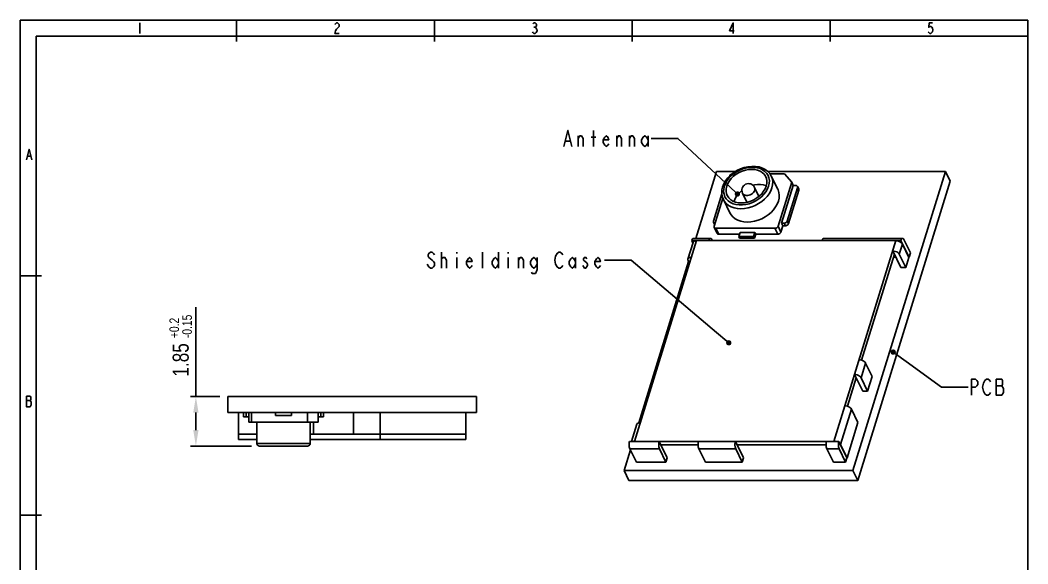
# Model space of a CAD drawing. Extents: x 0 to 189, y 4 to 276.
# Drawn here: x 0 to 188.5, y 173.8 to 275.6 of the extents above; entities that cross this region are included whole.
import ezdxf

# ---------------------------------------------------------------- set-up
doc = ezdxf.new("R2010")
doc.units = 0
doc.header["$LTSCALE"] = 19.36
doc.header["$PDMODE"] = 3
doc.header["$PDSIZE"] = 8
doc.layers.get('0').update_dxf_attribs({"linetype": 'CONTINUOUS'})
doc.layers.get('DEFPOINTS').update_dxf_attribs({"linetype": 'CONTINUOUS'})
doc.layers.add('02___PRT_ALL_AXES', color=7, linetype='CONTINUOUS')
doc.styles.get("Standard").update_dxf_attribs({"font": 'txt', "width": 0.8})
doc.dimstyles.get("Standard").update_dxf_attribs({"dimtxt": 3, "dimasz": 3, "dimexe": 2.5, "dimexo": 0.5, "dimtad": 1, "dimblk": '_FILLED', "dimblk1": '_FILLED', "dimblk2": '_FILLED', "dimcen": 0.09, "dimazin": 3, "dimtp": 0.01, "dimtm": 0.01, "dimtfac": 1, "dimtofl": 0, "dimtmove": 0, "dimatfit": 3})

# ---------------------------------------------------------------- blocks, each defined once
blk = doc.blocks.new('_DOT')
at = {"color": 0, "linetype": 'BYBLOCK'}
blk.add_line((-0.167, 0), (-1, 0), dxfattribs=at)
at = {"color": 0, "linetype": 'BYBLOCK', "const_width": 0.167}
blk.add_lwpolyline([(-0.083, 0, 1), (0.083, 0, 1)], format="xyb", close=True, dxfattribs=at)
blk = doc.blocks.new('*U24')
at = {"color": 7, "linetype": 'CONTINUOUS'}
blk.add_lwpolyline([(132.01, 245.05), (123.08, 253.42), (118.08, 253.42)], dxfattribs=at)
at = {"color": 7, "linetype": 'CONTINUOUS', "xscale": 3, "yscale": 3, "zscale": 3, "rotation": 316.8738002177818}
blk.add_blockref('_DOT', (134.2, 243), dxfattribs=at)
blk = doc.blocks.new('*U25')
at = {"color": 7, "linetype": 'CONTINUOUS'}
blk.add_lwpolyline([(130.3, 217.09), (114.31, 230.62), (109.31, 230.62)], dxfattribs=at)
at = {"color": 7, "linetype": 'CONTINUOUS', "xscale": 3, "yscale": 3, "zscale": 3, "rotation": 319.7498019217331}
blk.add_blockref('_DOT', (132.59, 215.15), dxfattribs=at)
blk = doc.blocks.new('*U26')
at = {"color": 7, "linetype": 'CONTINUOUS'}
blk.add_lwpolyline([(165.78, 211.64), (172.37, 206.82), (177.37, 206.82)], dxfattribs=at)
at = {"color": 7, "linetype": 'CONTINUOUS', "xscale": 3, "yscale": 3, "zscale": 3, "rotation": 143.8591448879508}
blk.add_blockref('_DOT', (163.35, 213.41), dxfattribs=at)
blk = doc.blocks.new('_FILLED')
at = {"color": 0, "linetype": 'BYBLOCK'}
blk.add_solid([(0, 0), (-1, 0.167), (-1, -0.167)], dxfattribs=at)
blk = doc.blocks.new('*U45')
at = {"color": 0, "width": 0.8}
for s, height, p in [('+0.2', 1.8, (29.73, 216.03)), ('-0.15', 1.8, (32.13, 216.03)), ('1.85', 3, (31.53, 208.83))]:
    blk.add_text(s, height=height, rotation=90, dxfattribs=at).set_placement(p)
blk = doc.blocks.new('*D21')
at = {"color": 0}
for p, q in [((32.88, 205.08), (32.88, 221.82)), ((37.38, 205.08), (31.88, 205.08)), ((32.88, 198.83), (32.88, 202.08)), ((43.28, 195.83), (31.88, 195.83))]:
    blk.add_line(p, q, dxfattribs=at)
at = {"layer": 'DEFPOINTS', "color": 0}
for p in [(32.88, 205.08), (38.88, 205.08), (44.78, 195.83)]:
    blk.add_point(p, dxfattribs=at)
blk.add_blockref('*U45', (0, 0))
at = {"color": 0, "xscale": 3, "yscale": 3, "zscale": 3}
for p, rotation in [((32.88, 205.08), 90), ((32.88, 195.83), 270)]:
    blk.add_blockref('_FILLED', p, dxfattribs=dict(at, rotation=rotation))

msp = doc.modelspace()

# ---------------------------------------------------------------- linework, layer by layer
at = {"color": 7, "linetype": 'CONTINUOUS'}
for p, q in [((0, 275.551), (0, 3.653)), ((188.542, 275.551), (0, 275.551)), ((40.487, 271.574), (40.487, 275.551)), ((77.501, 271.574), (77.501, 275.551)), ((114.515, 271.574), (114.515, 275.551)), ((151.529, 271.574), (151.529, 275.551)), ((188.542, 3.653), (188.542, 275.551)), ((22.417, 275.038), (22.417, 273.06)), ((96.135, 274.214), (96.332, 274.214)), ((2.977, 272.574), (2.977, 37.144)), ((188.542, 272.574), (2.977, 272.574)), ((107.275, 251.921), (107.275, 254.921)), ((102.025, 252.921), (102.925, 252.921)), ((104.425, 251.921), (104.425, 253.921)), ((106.825, 253.671), (107.725, 253.671)), ((111.625, 251.921), (111.625, 253.921)), ((114.025, 251.921), (114.025, 253.921)), ((117.475, 253.921), (117.475, 251.921)), ((1.378, 250.071), (1.971, 250.071)), ((130.29, 247.248), (126.405, 234.677)), ((133.912, 247.248), (130.29, 247.248)), ((173.119, 247.248), (139.877, 247.248)), ((155.811, 191.24), (173.119, 247.248)), ((174.034, 245.383), (173.119, 247.248)), ((140.856, 246.776), (140.294, 246.776)), ((142.995, 246.769), (140.298, 246.769)), ((140.854, 246.769), (140.856, 246.776)), ((140.859, 246.769), (140.856, 246.776)), ((141.812, 236.978), (144.353, 245.203)), ((144.353, 245.203), (142.995, 246.769)), ((144.353, 245.203), (144.659, 244.581)), ((156.726, 189.376), (174.034, 245.383)), ((144.659, 244.581), (142.48, 237.531)), ((145.459, 244.19), (143.522, 237.923)), ((143.751, 237.457), (145.687, 243.723)), ((144.659, 244.581), (145.119, 244.581)), ((145.676, 243.944), (145.447, 244.41)), ((145.687, 243.723), (145.459, 244.19)), ((131.289, 243.044), (129.706, 237.923)), ((131.462, 242.232), (129.838, 236.978)), ((129.929, 237.272), (129.718, 237.703)), ((143.522, 237.923), (143.751, 237.457)), ((129.85, 236.758), (130.383, 235.67)), ((130.177, 236.586), (130.711, 235.498)), ((130.177, 236.586), (141.23, 236.586)), ((134.704, 235.809), (134.461, 235.026)), ((137.467, 235.809), (134.704, 235.809)), ((137.467, 235.809), (137.225, 235.026)), ((137.619, 235.498), (137.467, 235.809)), ((141.23, 236.586), (141.764, 235.498)), ((141.812, 236.978), (142.346, 235.89)), ((142.346, 235.89), (142.709, 237.065)), ((142.709, 237.065), (142.48, 237.531)), ((142.48, 237.531), (142.94, 237.531)), ((142.709, 237.065), (143.169, 237.065)), ((142.94, 237.531), (143.169, 237.065)), ((114.946, 196.698), (126.565, 234.298)), ((124.947, 230.838), (125.903, 233.933)), ((125.872, 233.834), (125.644, 234.298)), ((125.644, 234.298), (164.789, 234.298)), ((125.949, 234.677), (129.173, 234.677)), ((129.415, 234.46), (129.494, 234.298)), ((130.711, 235.498), (134.608, 235.498)), ((134.461, 235.026), (134.614, 234.715)), ((137.225, 235.026), (134.461, 235.026)), ((134.614, 234.715), (137.377, 234.715)), ((137.377, 234.715), (137.225, 235.026)), ((137.619, 235.498), (137.377, 234.715)), ((137.619, 235.498), (141.764, 235.498)), ((150.357, 234.677), (165.094, 234.677)), ((152.249, 196.698), (163.868, 234.298)), ((163.889, 234.256), (163.868, 234.298)), ((164.789, 234.298), (166.314, 231.19)), ((165.336, 234.46), (166.557, 231.973)), ((78.864, 229.122), (78.864, 232.122)), ((81.714, 232.122), (81.714, 231.872)), ((86.514, 229.122), (86.514, 232.122)), ((89.514, 232.122), (89.514, 229.122)), ((91.314, 232.122), (91.314, 231.872)), ((164.788, 229.232), (163.263, 232.34)), ((165.082, 233.637), (164.489, 231.718)), ((166.302, 231.151), (165.082, 233.637)), ((166.314, 231.19), (166.557, 231.973)), ((78.864, 230.872), (79.164, 231.122)), ((81.714, 231.122), (81.714, 229.122)), ((91.314, 231.122), (91.314, 229.122)), ((93.264, 229.122), (93.264, 231.122)), ((103.914, 231.122), (103.914, 229.122)), ((125.071, 230.36), (115.745, 200.182)), ((125.241, 230.013), (124.981, 230.543)), ((157.443, 211.897), (163.568, 231.718)), ((163.827, 231.19), (163.405, 231.19)), ((164.489, 231.718), (165.709, 229.232)), ((165.709, 229.232), (166.302, 231.151)), ((166.314, 231.19), (166.283, 231.19)), ((76.464, 229.372), (76.164, 229.872)), ((105.564, 229.122), (105.264, 229.622)), ((105.864, 229.122), (105.564, 229.122)), ((164.788, 229.232), (165.709, 229.232)), ((3.977, 227.72), (0, 227.72)), ((158.195, 211.352), (157.348, 208.61)), ((159.416, 208.865), (158.195, 211.352)), ((154.78, 203.28), (156.427, 208.61)), ((157.647, 206.124), (156.122, 209.232)), ((157.348, 208.61), (158.568, 206.124)), ((158.568, 206.124), (159.416, 208.865)), ((157.647, 206.124), (158.568, 206.124)), ((182.622, 207.075), (183.672, 207.075)), ((1.181, 204.344), (1.873, 204.344)), ((38.881, 205.076), (38.881, 202.076)), ((85.381, 205.076), (38.881, 205.076)), ((85.381, 205.076), (85.381, 202.076)), ((85.381, 202.076), (38.881, 202.076)), ((40.881, 197.076), (40.881, 202.076)), ((41.781, 201.326), (41.781, 202.076)), ((42.281, 201.326), (42.281, 202.076)), ((42.781, 200.326), (42.781, 202.076)), ((43.281, 200.326), (43.281, 202.076)), ((47.781, 201.576), (47.781, 202.076)), ((50.781, 202.076), (50.781, 201.576)), ((53.781, 200.326), (53.781, 202.076)), ((55.781, 200.326), (55.781, 202.076)), ((56.281, 202.076), (56.281, 201.326)), ((56.781, 202.076), (56.781, 201.326)), ((62.381, 202.076), (62.381, 198.076)), ((67.381, 197.076), (67.381, 202.076)), ((83.381, 197.076), (83.381, 202.076)), ((155.533, 202.735), (153.487, 196.116)), ((156.753, 200.249), (155.533, 202.735)), ((41.781, 201.326), (42.781, 201.326)), ((55.781, 200.326), (42.781, 200.326)), ((44.281, 200.326), (44.281, 196.326)), ((50.781, 201.576), (47.781, 201.576)), ((54.281, 200.326), (54.281, 196.326)), ((54.881, 198.076), (54.881, 200.326)), ((55.781, 201.326), (56.781, 201.326)), ((114.397, 196.698), (115.385, 199.897)), ((154.707, 193.63), (156.753, 200.249)), ((40.881, 198.076), (44.281, 198.076)), ((54.281, 198.076), (83.381, 198.076)), ((40.881, 197.076), (44.281, 197.076)), ((54.281, 196.326), (44.281, 196.326)), ((54.281, 197.076), (83.381, 197.076)), ((114.025, 196.698), (153.17, 196.698)), ((121.077, 193.59), (119.551, 196.698)), ((135.353, 193.59), (133.828, 196.698)), ((152.28, 196.698), (152.261, 196.738)), ((154.695, 193.59), (153.17, 196.698)), ((153.487, 196.116), (153.377, 196.277)), ((153.487, 196.116), (154.707, 193.63)), ((53.781, 195.826), (44.781, 195.826)), ((114.178, 195.11), (112.982, 191.24)), ((114.088, 195.294), (115.308, 192.807)), ((119.614, 195.294), (114.088, 195.294)), ((120.835, 192.807), (119.614, 195.294)), ((119.856, 196.077), (126.839, 196.077)), ((126.983, 195.294), (128.203, 192.807)), ((133.891, 195.294), (126.983, 195.294)), ((135.111, 192.807), (133.891, 195.294)), ((134.133, 196.077), (150.786, 196.077)), ((153.233, 195.294), (150.93, 195.294)), ((150.93, 195.294), (152.151, 192.807)), ((154.453, 192.807), (153.233, 195.294)), ((115.308, 192.807), (120.835, 192.807)), ((121.077, 193.59), (120.835, 192.807)), ((128.203, 192.807), (135.111, 192.807)), ((135.353, 193.59), (135.111, 192.807)), ((152.151, 192.807), (154.453, 192.807)), ((154.695, 193.59), (154.453, 192.807)), ((154.676, 193.63), (154.707, 193.63)), ((113.897, 189.376), (112.982, 191.24)), ((112.982, 191.24), (155.811, 191.24)), ((156.726, 189.376), (155.811, 191.24)), ((113.897, 189.376), (156.726, 189.376)), ((3.977, 182.866), (0, 182.866))]:
    msp.add_line(p, q, dxfattribs=at)
for points in [[(58.88, 274.708), (58.979, 274.873), (59.176, 275.038), (59.374, 275.038), (59.572, 274.873), (59.671, 274.708), (59.671, 274.378), (59.572, 274.214), (59.374, 274.049), (59.176, 273.884), (58.979, 273.555), (58.88, 273.06), (59.671, 273.06)], [(96.53, 273.225), (96.332, 273.06), (96.135, 273.06), (95.937, 273.225), (95.838, 273.39)], [(95.937, 274.873), (96.135, 275.038), (96.332, 275.038), (96.53, 274.873), (96.629, 274.708), (96.629, 274.543), (96.53, 274.378), (96.332, 274.214), (96.53, 274.049), (96.629, 273.884), (96.728, 273.719), (96.728, 273.555), (96.53, 273.225)], [(133.421, 273.06), (133.421, 275.038), (132.729, 273.555), (133.619, 273.555)], [(170.696, 275.038), (170.103, 275.038), (170.004, 274.214), (170.202, 274.378), (170.4, 274.378), (170.598, 274.214), (170.696, 274.049), (170.795, 273.719), (170.696, 273.39), (170.598, 273.225), (170.4, 273.06), (170.202, 273.06), (170.004, 273.225), (169.905, 273.39)], [(101.725, 251.921), (102.475, 254.921), (103.225, 251.921)], [(104.425, 253.421), (104.725, 253.921), (105.025, 253.921), (105.325, 253.421), (105.325, 251.921)], [(110.125, 252.421), (109.975, 252.171), (109.675, 251.921), (109.375, 252.171), (109.075, 252.671), (109.075, 253.171), (109.375, 253.671), (109.675, 253.921), (109.975, 253.671), (110.125, 253.171), (109.075, 253.171)], [(111.625, 253.421), (111.925, 253.921), (112.225, 253.921), (112.525, 253.421), (112.525, 251.921)], [(114.025, 253.421), (114.325, 253.921), (114.625, 253.921), (114.925, 253.421), (114.925, 251.921)], [(117.475, 252.671), (117.175, 252.171), (116.875, 251.921), (116.575, 252.171), (116.275, 252.671), (116.275, 253.171), (116.575, 253.671), (116.875, 253.921), (117.175, 253.671), (117.475, 253.171)], [(1.181, 249.412), (1.675, 251.39), (2.169, 249.412)], [(140.049, 244.475), (140.165, 245), (140.186, 245.514), (140.111, 246.005), (139.943, 246.461), (139.683, 246.873), (139.34, 247.232), (138.92, 247.528), (138.432, 247.757), (137.888, 247.912), (137.3, 247.99), (136.681, 247.99), (136.045, 247.912), (135.405, 247.757), (134.776, 247.528), (134.173, 247.232), (133.608, 246.873), (133.094, 246.461), (132.643, 246.005), (132.265, 245.514), (131.968, 245), (131.76, 244.475)], [(140.546, 246.367), (140.258, 246.834), (139.878, 247.247), (139.411, 247.597), (138.869, 247.872), (138.262, 248.064), (137.603, 248.169), (136.911, 248.184), (136.201, 248.109), (135.489, 247.947), (134.792, 247.702), (134.123, 247.38), (133.497, 246.988), (132.926, 246.534)], [(132.926, 246.534), (132.424, 246.029), (132.002, 245.481), (131.67, 244.906), (131.435, 244.312)], [(133.205, 246.757), (133.201, 246.756), (133.078, 246.717), (132.963, 246.655), (132.865, 246.574), (132.79, 246.479), (132.743, 246.378)], [(140.662, 244.164), (140.788, 244.722), (140.817, 245.268), (140.749, 245.791), (140.586, 246.282), (140.546, 246.367)], [(131.435, 244.312), (131.316, 243.811), (131.272, 243.319), (131.301, 242.842), (131.4, 242.388), (131.568, 241.962)], [(131.568, 241.962), (131.784, 241.599), (132.127, 241.204), (132.549, 240.869), (133.043, 240.602), (133.598, 240.406), (134.204, 240.288), (134.847, 240.248), (135.514, 240.288), (136.193, 240.406), (136.869, 240.602), (137.529, 240.869), (138.158, 241.204), (138.745, 241.599), (139.277, 242.047), (139.743, 242.537), (140.135, 243.061), (140.443, 243.607), (140.662, 244.164)], [(131.76, 244.475), (131.644, 243.95), (131.623, 243.436), (131.698, 242.945), (131.867, 242.489), (132.126, 242.077), (132.469, 241.719), (132.89, 241.422), (133.377, 241.194), (133.921, 241.038), (134.509, 240.96), (135.128, 240.96), (135.764, 241.038)], [(135.164, 243.147), (135.177, 243.123), (135.291, 242.97), (135.448, 242.85), (135.642, 242.767), (135.865, 242.724), (136.105, 242.724), (136.354, 242.767), (136.6, 242.85), (136.831, 242.97), (137.039, 243.123), (137.215, 243.3), (137.349, 243.494), (137.437, 243.698)], [(137.437, 243.698), (137.475, 243.902), (137.461, 244.096), (137.408, 244.249)], [(138.201, 242.077), (138.715, 242.489), (139.166, 242.945), (139.544, 243.436), (139.841, 243.95), (140.049, 244.475)], [(145.447, 244.41), (145.409, 244.466), (145.333, 244.529), (145.234, 244.568), (145.119, 244.581)], [(145.459, 244.19), (145.474, 244.291), (145.457, 244.385), (145.447, 244.41)], [(145.676, 243.944), (145.686, 243.919), (145.703, 243.825), (145.687, 243.723)], [(135.764, 241.038), (136.404, 241.194), (137.033, 241.422), (137.636, 241.719), (138.201, 242.077)], [(129.706, 237.923), (129.69, 237.822), (129.707, 237.727), (129.718, 237.703)], [(129.718, 237.703), (129.755, 237.646), (129.832, 237.584), (129.931, 237.545), (130.01, 237.535)], [(142.94, 237.531), (143.064, 237.545), (143.187, 237.584), (143.302, 237.646), (143.4, 237.727), (143.475, 237.822), (143.522, 237.923)], [(129.838, 236.978), (129.822, 236.877), (129.839, 236.782), (129.85, 236.758)], [(129.85, 236.758), (129.887, 236.701), (129.963, 236.639), (130.062, 236.6), (130.177, 236.586)], [(141.23, 236.586), (141.354, 236.6), (141.477, 236.639), (141.591, 236.701), (141.69, 236.782), (141.765, 236.877), (141.812, 236.978)], [(142.346, 235.89), (142.299, 235.789), (142.223, 235.694), (142.125, 235.613), (142.011, 235.551), (141.887, 235.512), (141.764, 235.498)], [(143.751, 237.457), (143.704, 237.355), (143.629, 237.261), (143.53, 237.18), (143.416, 237.118), (143.293, 237.078), (143.169, 237.065)], [(125.644, 234.298), (125.717, 234.48), (125.806, 234.607), (125.905, 234.67), (125.949, 234.676)], [(125.903, 233.933), (125.908, 233.948), (125.991, 234.077), (126.133, 234.176), (126.325, 234.238), (126.553, 234.259)], [(129.173, 234.676), (129.128, 234.67), (129.03, 234.607), (128.941, 234.48), (128.868, 234.298)], [(129.415, 234.46), (129.328, 234.594), (129.23, 234.666), (129.173, 234.676)], [(130.711, 235.498), (130.596, 235.512), (130.497, 235.551), (130.421, 235.613), (130.383, 235.67)], [(150.052, 234.298), (150.125, 234.48), (150.214, 234.607), (150.313, 234.67), (150.357, 234.676)], [(163.856, 234.259), (164.105, 234.238), (164.358, 234.176), (164.597, 234.077), (164.806, 233.948), (164.972, 233.798), (165.082, 233.637)], [(165.094, 234.676), (165.05, 234.67), (164.951, 234.607), (164.862, 234.48), (164.789, 234.298)], [(165.336, 234.46), (165.249, 234.594), (165.151, 234.666), (165.094, 234.676)], [(77.514, 231.622), (77.364, 231.872), (77.064, 232.122), (76.764, 232.122), (76.464, 231.872), (76.314, 231.622), (76.314, 231.372), (76.464, 231.122), (76.764, 230.872), (77.064, 230.622), (77.364, 230.372), (77.514, 230.122), (77.514, 229.622), (77.364, 229.372), (77.064, 229.122), (76.764, 229.122), (76.464, 229.372)], [(100.164, 231.372), (100.464, 231.872), (100.764, 232.122), (101.064, 232.122), (101.364, 231.872), (101.514, 231.622)], [(164.489, 231.718), (164.379, 231.879), (164.213, 232.029), (164.004, 232.158), (163.764, 232.257), (163.512, 232.319), (163.263, 232.34)], [(79.164, 231.122), (79.464, 231.122), (79.764, 230.622), (79.764, 229.122)], [(84.564, 229.622), (84.414, 229.372), (84.114, 229.122), (83.814, 229.372), (83.514, 229.872), (83.514, 230.372), (83.814, 230.872), (84.114, 231.122), (84.414, 230.872), (84.564, 230.372), (83.514, 230.372)], [(89.514, 229.872), (89.214, 229.372), (88.914, 229.122), (88.614, 229.372), (88.314, 229.872), (88.314, 230.372), (88.614, 230.872), (88.914, 231.122), (89.214, 230.872), (89.514, 230.372)], [(93.264, 230.622), (93.564, 231.122), (93.864, 231.122), (94.164, 230.622), (94.164, 229.122)], [(96.714, 229.872), (96.414, 229.372), (96.114, 229.122), (95.814, 229.372), (95.514, 229.872), (95.514, 230.372), (95.814, 230.872), (96.114, 231.122), (96.414, 230.872), (96.714, 230.372)], [(96.714, 231.122), (96.714, 228.872), (96.564, 228.372), (96.414, 228.122), (95.814, 228.122), (95.664, 228.372)], [(100.164, 229.872), (100.014, 230.622), (100.164, 231.372)], [(103.914, 229.872), (103.614, 229.372), (103.314, 229.122), (103.014, 229.372), (102.714, 229.872), (102.714, 230.372), (103.014, 230.872), (103.314, 231.122), (103.614, 230.872), (103.914, 230.372)], [(106.014, 230.872), (105.864, 231.122), (105.564, 231.122), (105.414, 230.872), (105.414, 230.622)], [(105.414, 230.622), (106.014, 230.122), (106.164, 229.872), (106.164, 229.622), (105.864, 229.122)], [(108.564, 229.622), (108.414, 229.372), (108.114, 229.122), (107.814, 229.372), (107.514, 229.872), (107.514, 230.372), (107.814, 230.872), (108.114, 231.122), (108.414, 230.872), (108.564, 230.372), (107.514, 230.372)], [(124.947, 230.838), (124.933, 230.704), (124.981, 230.543)], [(125.597, 231.165), (125.369, 231.144), (125.177, 231.082), (125.035, 230.983), (124.952, 230.854), (124.947, 230.838)], [(101.514, 229.622), (101.364, 229.372), (101.064, 229.122), (100.764, 229.122), (100.464, 229.372), (100.164, 229.872)], [(156.969, 211.973), (157.218, 211.952), (157.471, 211.89), (157.71, 211.791), (157.919, 211.663), (158.085, 211.513), (158.195, 211.352)], [(157.348, 208.61), (157.238, 208.771), (157.072, 208.921), (156.863, 209.05), (156.623, 209.148), (156.371, 209.211), (156.122, 209.232)], [(177.972, 205.325), (177.972, 208.325), (178.722, 208.325), (179.022, 208.075), (179.172, 207.825), (179.172, 207.325), (179.022, 207.075), (178.722, 206.825), (177.972, 206.825)], [(180.522, 205.575), (180.222, 206.075), (180.072, 206.825), (180.222, 207.575)], [(180.222, 207.575), (180.522, 208.075), (180.822, 208.325), (181.122, 208.325), (181.422, 208.075), (181.572, 207.825)], [(182.622, 208.325), (182.622, 205.325), (183.672, 205.325)], [(183.672, 207.075), (183.822, 207.325), (183.822, 208.075), (183.672, 208.325), (182.622, 208.325)], [(181.572, 205.825), (181.422, 205.575), (181.122, 205.325), (180.822, 205.325), (180.522, 205.575)], [(183.672, 205.325), (183.972, 205.825), (183.972, 206.575), (183.672, 207.075)], [(1.873, 203.191), (2.07, 203.521), (2.07, 204.015), (1.971, 204.18), (1.873, 204.344), (1.971, 204.509), (1.971, 205.004), (1.873, 205.168), (1.181, 205.168)], [(1.181, 205.168), (1.181, 203.191), (1.873, 203.191)], [(154.307, 203.357), (154.555, 203.336), (154.808, 203.273), (155.047, 203.175), (155.257, 203.046), (155.422, 202.896), (155.533, 202.735)], [(115.385, 199.897), (115.39, 199.913), (115.473, 200.041), (115.616, 200.14), (115.807, 200.202), (116.035, 200.223)], [(114.088, 195.294), (114.017, 195.481), (113.968, 195.709), (113.943, 195.963), (113.945, 196.224), (113.973, 196.475), (114.025, 196.698)], [(114.958, 196.738), (114.73, 196.716), (114.675, 196.698)], [(119.551, 196.698), (119.499, 196.475), (119.471, 196.224), (119.47, 195.963), (119.494, 195.709), (119.544, 195.481), (119.614, 195.294)], [(126.983, 195.294), (126.912, 195.481), (126.863, 195.709), (126.838, 195.963), (126.84, 196.224), (126.868, 196.475), (126.92, 196.698)], [(133.828, 196.698), (133.776, 196.475), (133.748, 196.224), (133.746, 195.963), (133.771, 195.709), (133.82, 195.481), (133.891, 195.294)], [(150.93, 195.294), (150.86, 195.481), (150.81, 195.709), (150.786, 195.963), (150.787, 196.224), (150.815, 196.475), (150.867, 196.698)], [(152.583, 196.698), (152.51, 196.716), (152.261, 196.738)], [(153.17, 196.698), (153.118, 196.475), (153.09, 196.224), (153.088, 195.963), (153.113, 195.709), (153.162, 195.481), (153.233, 195.294)]]:
    msp.add_lwpolyline(points, dxfattribs=at)
for centre, radius, start, end in [((136.286, 243.698), 1.25, 26.13851, 206.13851), ((44.781, 196.326), 0.5, 180, 270), ((53.781, 196.326), 0.5, 270, 360)]:
    msp.add_arc(centre, radius, start, end, dxfattribs=at)
at = {"layer": '02___PRT_ALL_AXES', "color": 7, "linetype": 'CONTINUOUS'}
for p, q in [((141.766, 243.881), (140.546, 246.367)), ((138.232, 242.569), (137.408, 244.249)), ((132.789, 239.475), (131.568, 241.962)), ((133.593, 241.678), (133.576, 241.601)), ((135.987, 241.469), (135.164, 243.147))]:
    msp.add_line(p, q, dxfattribs=at)
for points in [[(132.22, 244.475), (132.417, 244.965), (132.7, 245.443), (133.061, 245.898), (133.493, 246.317), (133.984, 246.691), (134.522, 247.01), (135.095, 247.267), (135.687, 247.455), (136.285, 247.57), (136.873, 247.608), (137.437, 247.57), (137.964, 247.455), (138.44, 247.267), (138.853, 247.01), (139.194, 246.691), (139.454, 246.317), (139.495, 246.237)], [(139.495, 246.237), (139.627, 245.898), (139.708, 245.443), (139.695, 244.965), (139.589, 244.475)], [(132.314, 242.713), (132.182, 243.053), (132.101, 243.507), (132.114, 243.985), (132.22, 244.475)], [(139.589, 244.475), (139.392, 243.985), (139.109, 243.507), (138.748, 243.053), (138.316, 242.633), (137.825, 242.26), (137.287, 241.94), (136.714, 241.683), (136.122, 241.495), (135.525, 241.38), (134.936, 241.342), (134.372, 241.38), (133.845, 241.495), (133.369, 241.683), (132.956, 241.94), (132.615, 242.26), (132.355, 242.633), (132.314, 242.713)], [(135.04, 243.653), (134.779, 243.443), (134.378, 243.037), (134.042, 242.601), (133.778, 242.145), (133.593, 241.678)], [(139.606, 244.556), (139.525, 244.595), (139.041, 244.733), (138.518, 244.802), (137.968, 244.802), (137.401, 244.733), (137.086, 244.656)], [(141.883, 241.678), (142.008, 242.235), (142.037, 242.781), (141.969, 243.305), (141.806, 243.795), (141.766, 243.881)], [(132.789, 239.475), (133.004, 239.113), (133.347, 238.718), (133.769, 238.383), (134.263, 238.115), (134.819, 237.92), (135.424, 237.801), (136.067, 237.761), (136.735, 237.801), (137.413, 237.92), (138.089, 238.115), (138.749, 238.383), (139.378, 238.718), (139.965, 239.113), (140.497, 239.56), (140.964, 240.051), (141.355, 240.574), (141.663, 241.12), (141.883, 241.678)]]:
    msp.add_lwpolyline(points, dxfattribs=at)

# ---------------------------------------------------------------- block references
for name in ['*U24', '*U25', '*U26']:
    msp.add_blockref(name, (0, 0))

# ---------------------------------------------------------------- dimensions: what is measured, and where the dimension line sits
dim = msp.add_linear_dim(base=(32.881, 205.076), p1=(44.781, 195.826), p2=(38.881, 205.076), angle=90, dimstyle='Standard')
dim.commit()
dim.dimension.update_dxf_attribs({"geometry": '*D21', "text_midpoint": (30.031, 214.946)})

doc.saveas('drawing.dxf')
